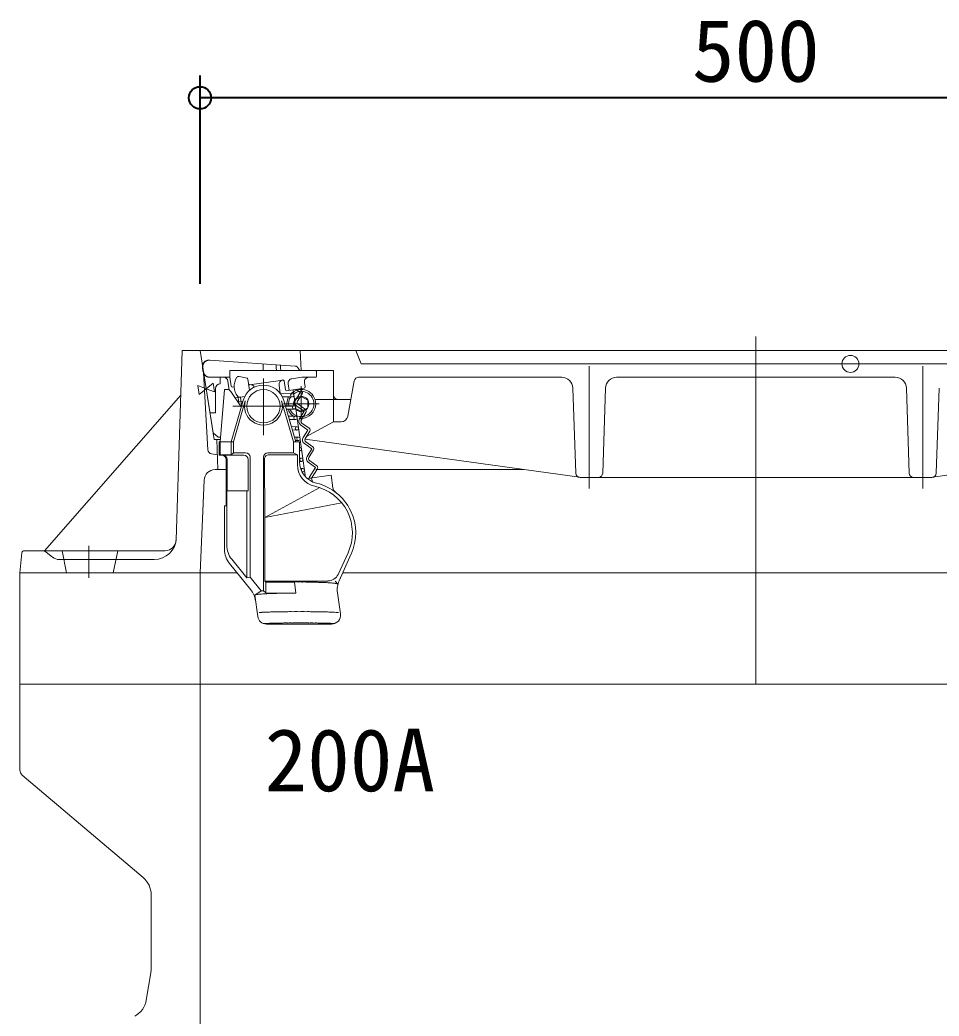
# Model space of a CAD drawing. Units: millimetres at full size, sheet at 1:20; details may follow other scales. Extents: x -4514 to 4514, y -3160 to 3160.
# Drawn here: x -3897.8 to -3484.4, y 696.8 to 1144.9 of the extents above; entities that cross this region are included whole.
import ezdxf
from ezdxf.enums import TextEntityAlignment as Align

# ---------------------------------------------------------------- set-up
doc = ezdxf.new("R2010")
doc.units = ezdxf.units.MM
doc.header["$LTSCALE"] = 20
doc.header["$PDMODE"] = 32
doc.header["$PDSIZE"] = 10
for name, color, linetype, lineweight in [('0-7_TEMP01', 3, 'Continuous', 18), ('0-9_躯体', 7, 'Continuous', 9), ('0-E_寸法', 1, 'Continuous', 40)]:
    doc.layers.add(name, color=color, linetype=linetype, lineweight=lineweight)
doc.layers.add('0-F_注釈', color=1, linetype='Continuous')
doc.styles.add('ＭＳ ゴシック', font='')
doc.styles.get('ＭＳ ゴシック').set_extended_font_data('MS Gothic')

msp = doc.modelspace()

# ---------------------------------------------------------------- linework, layer by layer
at = {"layer": '0-7_TEMP01'}
for p, q in [((-3566.75, 1002.47), (-3566.75, 846.11)), ((-3641.75, 989.11), (-3641.75, 934.11)), ((-3491.75, 989.11), (-3491.75, 934.11)), ((-3788.24, 983.6), (-3788.24, 958.11)), ((-3771.24, 980.11), (-3771.24, 964.11)), ((-3801.96, 971.11), (-3774.79, 971.11)), ((-3779.25, 972.11), (-3763.24, 972.11)), ((-3866.75, 908.31), (-3866.75, 893.93))]:
    msp.add_line(p, q, dxfattribs=at)
at = {"layer": '0-9_躯体'}
for p, q in [((-3824.75, 996.11), (-3827.47, 910.95)), ((-3824.75, 996.11), (-3308.74, 996.11)), ((-3316.75, 996.11), (-3816.75, 996.11)), ((-3810.41, 956.11), (-3816.75, 996.11)), ((-3810.88, 959.11), (-3816.75, 996.11)), ((-3771.74, 996.11), (-3771.24, 987.11)), ((-3746.74, 996.11), (-3744.25, 990.11)), ((-3773.93, 989.18), (-3812.5, 991.85)), ((-3815.43, 986.68), (-3815.68, 988.45)), ((-3815.27, 986.68), (-3815.52, 988.44)), ((-3815.16, 986.11), (-3813.24, 951.54)), ((-3764.68, 987.1), (-3803.39, 987.1)), ((-3803.39, 987.1), (-3803.39, 984.1)), ((-3788.39, 988.68), (-3788.36, 989.07)), ((-3788.39, 988.68), (-3788.39, 987.1)), ((-3788.36, 989.07), (-3788.35, 989.35)), ((-3788.32, 989.67), (-3788.32, 989.8)), ((-3782.52, 988.52), (-3782.51, 988.81)), ((-3782.52, 988.52), (-3782.38, 987.1)), ((-3782.51, 988.81), (-3782.49, 989)), ((-3782.49, 989), (-3782.48, 989.16)), ((-3782.48, 989.16), (-3782.48, 989.32)), ((-3780.6, 988.45), (-3780.43, 987.1)), ((-3771.24, 987.11), (-3756.75, 987.11)), ((-3764.38, 984.4), (-3764.38, 986.8)), ((-3756.75, 987.11), (-3756.75, 964.11)), ((-3404.25, 990.11), (-3744.25, 990.11)), ((-3803.39, 984.1), (-3812.45, 984.1)), ((-3807.74, 984.1), (-3807.74, 981.11)), ((-3804.19, 982.38), (-3803.62, 978.37)), ((-3803.39, 984.1), (-3802.83, 980.12)), ((-3799.23, 984.45), (-3795.61, 983.67)), ((-3795.22, 983.25), (-3794.53, 978.34)), ((-3794.57, 980.78), (-3779.52, 982.89)), ((-3778.95, 982.47), (-3778.39, 978.5)), ((-3775.42, 983.47), (-3770.94, 984.1)), ((-3770.94, 984.1), (-3764.68, 984.1)), ((-3769.77, 981.82), (-3769.49, 979.76)), ((-3747.41, 982.46), (-3750.3, 966.57)), ((-3654.09, 984.11), (-3745.44, 984.11)), ((-3504.09, 984.11), (-3629.41, 984.11)), ((-3809.75, 979.11), (-3809.75, 968.11)), ((-3807.74, 955.11), (-3805.75, 978.61)), ((-3807.74, 955.11), (-3805.75, 978.61)), ((-3805.75, 978.61), (-3804.52, 978.61)), ((-3805.75, 978.61), (-3804.52, 978.61)), ((-3798.22, 970.79), (-3802.86, 977.72)), ((-3802.26, 979.7), (-3801.38, 979.82)), ((-3794.57, 980.78), (-3794.37, 980.81)), ((-3781.22, 980.64), (-3780.68, 976.84)), ((-3780.6, 976.78), (-3775.36, 976.74)), ((-3769.91, 979.19), (-3777.83, 978.08)), ((-3777.11, 981.21), (-3776.7, 978.24)), ((-3774.85, 978.47), (-3769.45, 940.05)), ((-3771.69, 977.24), (-3773.79, 973.82)), ((-3773.68, 978.66), (-3771.69, 977.24)), ((-3772.25, 978.87), (-3771.12, 978.05)), ((-3649.09, 979.27), (-3647.81, 941.04)), ((-3635.68, 941.04), (-3634.41, 979.27)), ((-3497.81, 941.04), (-3499.09, 979.27)), ((-3484.41, 979.27), (-3485.68, 941.04)), ((-3886.74, 906.11), (-3825.39, 976.11)), ((-3802.74, 955.11), (-3797.38, 973.74)), ((-3801.74, 955.11), (-3796.41, 973.48)), ((-3796.68, 975.44), (-3800.95, 974.84)), ((-3799.69, 973), (-3797.48, 973.34)), ((-3799.61, 974.98), (-3799.28, 972.64)), ((-3799.28, 972.63), (-3799.38, 972.51)), ((-3798.62, 975.13), (-3798.09, 971.33)), ((-3798.22, 970.79), (-3797.38, 973.74)), ((-3774.75, 955.11), (-3780.08, 973.48)), ((-3779.73, 975.29), (-3775.16, 975.25)), ((-3773.74, 955.11), (-3779.12, 973.74)), ((-3771.24, 975.54), (-3774.24, 973.81)), ((-3774.24, 973.81), (-3774.24, 971.29)), ((-3770.84, 976.72), (-3772.94, 973.3)), ((-3771.24, 975.54), (-3768.25, 973.81)), ((-3768.25, 973.81), (-3768.25, 970.41)), ((-3765.15, 974.11), (-3749.17, 974.11)), ((-3754.74, 974.11), (-3748.93, 974.11)), ((-3812.31, 968.11), (-3809.75, 968.11)), ((-3778.41, 971.32), (-3774.59, 971.29)), ((-3777.99, 969.83), (-3774.39, 969.81)), ((-3771.24, 968.68), (-3773.26, 969.84)), ((-3773.24, 971.15), (-3769.98, 968.82)), ((-3772.66, 971.96), (-3769.4, 969.63)), ((-3769.98, 968.82), (-3772.07, 965.39)), ((-3771.24, 968.68), (-3768.25, 970.41)), ((-3769.12, 968.29), (-3771.22, 964.87)), ((-3777.05, 966.61), (-3773.94, 966.59)), ((-3776.61, 965.12), (-3773.73, 965.1)), ((-3770.94, 963.54), (-3767.69, 961.2)), ((-3756.75, 964.11), (-3769.15, 957.29)), ((-3756.75, 964.11), (-3753.25, 964.11)), ((-3808.57, 957.11), (-3810.88, 959.11)), ((-3775.7, 961.91), (-3773.28, 961.89)), ((-3775.27, 960.42), (-3773.06, 960.39)), ((-3771.53, 962.72), (-3768.27, 960.39)), ((-3768.27, 960.39), (-3770.36, 956.96)), ((-3767.41, 959.86), (-3769.51, 956.44)), ((-3810.41, 956.11), (-3807.62, 956.11)), ((-3809.24, 956.11), (-3808.74, 942.61)), ((-3808.57, 957.11), (-3807.55, 957.11)), ((-3808.11, 955.11), (-3801.74, 955.11)), ((-3808.11, 955.11), (-3808.11, 949.04)), ((-3808.11, 955.11), (-3808.11, 949.04)), ((-3807.74, 955.11), (-3807.74, 949.3)), ((-3802.74, 955.11), (-3802.74, 949.3)), ((-3801.74, 955.11), (-3801.74, 950.11)), ((-3774.75, 955.11), (-3771.99, 955.11)), ((-3774.75, 955.11), (-3774.75, 950.11)), ((-3774.34, 957.19), (-3772.61, 957.18)), ((-3773.89, 955.71), (-3772.4, 955.7)), ((-3771.99, 955.11), (-3771.99, 946.18)), ((-3769.47, 956.35), (-3646.09, 939.13)), ((-3769.23, 955.11), (-3765.97, 952.77)), ((-3801.74, 950.11), (-3802.74, 949.3)), ((-3796.24, 950.11), (-3801.74, 950.11)), ((-3774.75, 950.11), (-3786.24, 950.11)), ((-3769.81, 954.29), (-3766.55, 951.96)), ((-3766.55, 951.96), (-3768.65, 948.53)), ((-3765.7, 951.44), (-3767.79, 948.02)), ((-3811.57, 949.67), (-3808.99, 949.25)), ((-3807.74, 949.3), (-3808.11, 949.04)), ((-3806.99, 949.04), (-3808.11, 949.04)), ((-3802.74, 949.3), (-3807.74, 949.3)), ((-3797.11, 949.11), (-3806.75, 949.11)), ((-3804.99, 947.04), (-3804.99, 926.31)), ((-3804.57, 947.11), (-3804.57, 933.11)), ((-3795.11, 947.11), (-3795.11, 933.11)), ((-3794.25, 948.11), (-3794.25, 894.28)), ((-3788.24, 948.11), (-3788.24, 888.11)), ((-3787.75, 947.28), (-3787.62, 921.11)), ((-3772.99, 949.3), (-3785.74, 949.3)), ((-3771.99, 947.78), (-3771.29, 947.77)), ((-3771.99, 946.29), (-3771.08, 946.29)), ((-3768.1, 945.87), (-3764.84, 943.53)), ((-3767.52, 946.68), (-3764.26, 944.35)), ((-3809.95, 942.61), (-3804.98, 942.61)), ((-3771.49, 943.08), (-3770.63, 943.07)), ((-3770.86, 941.59), (-3770.42, 941.58)), ((-3764.84, 943.53), (-3767.62, 938.98)), ((-3763.99, 943.01), (-3766.56, 938.8)), ((-3764.75, 942.61), (-3671.03, 942.61)), ((-3473.28, 941.1), (-3487.41, 939.13)), ((-3816.75, 896.11), (-3814.95, 937.83)), ((-3757.84, 940.03), (-3768.43, 938.54)), ((-3768.42, 938.53), (-3766.56, 938.8)), ((-3767.62, 938.98), (-3767.55, 938.67)), ((-3766.56, 938.8), (-3766.22, 937.13)), ((-3757.84, 940.03), (-3757.05, 934.45)), ((-3487.68, 939.11), (-3645.81, 939.11)), ((-3804.99, 933.11), (-3795.11, 933.11)), ((-3804.74, 933.11), (-3804.74, 908.57)), ((-3795.74, 933.11), (-3795.74, 893.92)), ((-3762.83, 934.47), (-3787.62, 921.11)), ((-3753.05, 927.65), (-3787.62, 921.11)), ((-3805.75, 926.31), (-3804.99, 926.31)), ((-3805.75, 926.31), (-3805.75, 906.63)), ((-3787.62, 921.11), (-3787.62, 892.48)), ((-3896.84, 905.21), (-3897.75, 896.11)), ((-3895.84, 906.11), (-3832.46, 906.11)), ((-3885.93, 905.45), (-3883.12, 903.2)), ((-3878.75, 906.11), (-3876.74, 896.11)), ((-3853.75, 906.11), (-3855.75, 896.11)), ((-3754.68, 895.4), (-3750.2, 905.15)), ((-3879.99, 902.11), (-3837.43, 902.11)), ((-3795.74, 893.92), (-3802.51, 902.28)), ((-3754.18, 892.63), (-3748.76, 904.7)), ((-3748.84, 904.52), (-3748.8, 904.61)), ((-3793.95, 888.54), (-3803.51, 900.33)), ((-3897.75, 896.11), (-3800.19, 896.11)), ((-3897.75, 846.11), (-3897.75, 896.11)), ((-3816.75, 846.11), (-3816.75, 896.11)), ((-3794.25, 894.28), (-3795.74, 893.92)), ((-3789.24, 888.11), (-3794.25, 894.28)), ((-3787.17, 892.03), (-3787.62, 892.48)), ((-3759.22, 892.48), (-3787.62, 892.48)), ((-3787.17, 892.03), (-3787.17, 887.13)), ((-3774.32, 892.03), (-3787.17, 892.03)), ((-3774.32, 892.03), (-3773.62, 887.04)), ((-3756.01, 892.48), (-3754.86, 891.11)), ((-3752.51, 896.11), (-3316.75, 896.11)), ((-3792.18, 886.12), (-3790.83, 876.55)), ((-3773.62, 887.04), (-3787.07, 887.04)), ((-3754.96, 887.14), (-3753.62, 877.67)), ((-3786.87, 873.11), (-3757.58, 873.11)), ((-3897.75, 846.11), (-3566.75, 846.11)), ((-3897.75, 846.11), (-3897.75, 807.52)), ((-3816.75, 846.11), (-3816.75, 646.11)), ((-3275.74, 846.11), (-3566.75, 846.11)), ((-3896.67, 805.21), (-3842.35, 759.11)), ((-3838.74, 751.43), (-3838.74, 717.94)), ((-3838.88, 716.29), (-3840.94, 703.97))]:
    msp.add_line(p, q, dxfattribs=at)
for points in [[(-3815.52, 988.44), (-3815.54, 988.6), (-3815.55, 988.76), (-3815.55, 988.92), (-3815.54, 989.09), (-3815.53, 989.24), (-3815.5, 989.4), (-3815.46, 989.56), (-3815.42, 989.72), (-3815.37, 989.87), (-3815.31, 990.02), (-3815.24, 990.17), (-3815.17, 990.31), (-3815.09, 990.45), (-3815, 990.59), (-3814.9, 990.72), (-3814.8, 990.84), (-3814.69, 990.96), (-3814.57, 991.07), (-3814.45, 991.17), (-3814.32, 991.28), (-3814.19, 991.37), (-3814.05, 991.45), (-3813.91, 991.53), (-3813.76, 991.6), (-3813.61, 991.66), (-3813.46, 991.71), (-3813.3, 991.75), (-3813.14, 991.79), (-3812.98, 991.82), (-3812.83, 991.84), (-3812.66, 991.85), (-3812.51, 991.85), (-3812.34, 991.85)], [(-3812.31, 984.1), (-3812.47, 984.1), (-3812.62, 984.12), (-3812.78, 984.13), (-3812.93, 984.17), (-3813.09, 984.21), (-3813.24, 984.25), (-3813.39, 984.3), (-3813.54, 984.37), (-3813.68, 984.43), (-3813.82, 984.51), (-3813.95, 984.6), (-3814.09, 984.69), (-3814.21, 984.79), (-3814.33, 984.89), (-3814.45, 985), (-3814.56, 985.12), (-3814.65, 985.24), (-3814.75, 985.37), (-3814.84, 985.5), (-3814.92, 985.63), (-3814.99, 985.77), (-3815.06, 985.92), (-3815.12, 986.06), (-3815.17, 986.21), (-3815.22, 986.37), (-3815.25, 986.53), (-3815.27, 986.68)], [(-3788.35, 989.35), (-3788.33, 989.59), (-3788.32, 989.67)], [(-3788.32, 989.8), (-3788.32, 989.93), (-3788.32, 989.97), (-3788.31, 990.02), (-3788.31, 990.07), (-3788.31, 990.1), (-3788.31, 990.12), (-3788.31, 990.15), (-3788.31, 990.17), (-3788.32, 990.17)], [(-3782.48, 989.32), (-3782.47, 989.45), (-3782.47, 989.51), (-3782.47, 989.56), (-3782.47, 989.61), (-3782.47, 989.65), (-3782.47, 989.69), (-3782.47, 989.72), (-3782.47, 989.74), (-3782.47, 989.76), (-3782.47, 989.77)], [(-3780.6, 988.45), (-3780.6, 988.55), (-3780.6, 988.64), (-3780.6, 988.73), (-3780.6, 988.82), (-3780.6, 988.9), (-3780.61, 988.98), (-3780.61, 989.07), (-3780.62, 989.14), (-3780.62, 989.21), (-3780.62, 989.27), (-3780.64, 989.34), (-3780.64, 989.4), (-3780.66, 989.45), (-3780.66, 989.5), (-3780.68, 989.54), (-3780.69, 989.57), (-3780.7, 989.6), (-3780.72, 989.62), (-3780.73, 989.64), (-3780.75, 989.65), (-3780.77, 989.65)], [(-3774.75, 950.11), (-3772.99, 949.3), (-3772.99, 944.88)], [(-3789.24, 888.11), (-3792.17, 886.11), (-3792.18, 886.11)], [(-3789.24, 888.11), (-3788.24, 888.11), (-3787.17, 887.13)]]:
    msp.add_lwpolyline(points, dxfattribs=at)
for points in [[(-3814.01, 978.93), (-3810.28, 977.5), (-3810.9, 981.45)], [(-3814.04, 978.92), (-3817.78, 980.36), (-3817.15, 976.41)]]:
    msp.add_lwpolyline(points, close=True, dxfattribs=at)
for centre, radius in [((-3524.29, 990.11), 3.81), ((-3788.24, 971.11), 7.5), ((-3775.25, 976), 0.75), ((-3774.49, 970.55), 0.75), ((-3773.83, 965.85), 0.75), ((-3773.17, 961.14), 0.75), ((-3772.51, 956.43), 0.75), ((-3771.18, 947.03), 0.75)]:
    msp.add_circle(centre, radius, dxfattribs=at)
for centre, radius, start, end in [((-3812.7, 988.87), 3, 86.027, 187.97), ((-3812.45, 987.1), 3, 187.97, 270), ((-3774.03, 987.68), 1.5, 17.799, 86.027), ((-3771.18, 988.6), 1.5, 197.799, 270), ((-3764.68, 986.8), 0.3, 0, 90), ((-3806.16, 982.1), 2, 8, 90), ((-3793.89, 980.1), 7.5, 148.67, 217.811), ((-3799.44, 983.48), 1, 77.776, 148.67), ((-3795.72, 983.19), 0.5, 8, 77.776), ((-3779.24, 980.92), 2, 97.953, 188), ((-3779.45, 982.4), 0.5, 8, 98), ((-3775.14, 981.49), 2, 98, 188), ((-3767.8, 982.1), 2, 90, 188), ((-3764.68, 984.4), 0.3, 270, 0), ((-3745.44, 982.11), 2, 90, 169.695), ((-3654.09, 979.11), 5, 1.909, 90), ((-3629.41, 979.11), 5, 90, 178.091), ((-3504.09, 979.11), 5, 1.909, 90), ((-3807.74, 979.11), 2, 90, 180), ((-3804.52, 976.61), 2, 33.755, 90), ((-3804.52, 976.61), 2, 33.755, 90), ((-3802.33, 980.19), 0.5, 188, 278), ((-3788.24, 971.11), 9.5, 16.083, 163.917), ((-3788.24, 971.11), 9.5, 16.083, 163.917), ((-3794.53, 980.48), 0.3, 98, 188), ((-3794.09, 978.82), 2, 27.333, 98), ((-3777.9, 978.58), 0.5, 188, 278), ((-3771.24, 972.11), 6.5, 0, 134.446), ((-3771.24, 972.11), 5.7, 0, 125.623), ((-3771.69, 977.24), 1, 328.57, 54.43), ((-3769.98, 979.69), 0.5, 278, 8), ((-3799.02, 976.12), 1, 217.811, 278), ((-3788.24, 971.11), 8.5, 163.8, 16.2), ((-3771.24, 972.11), 6.5, 150.768, 187.002), ((-3771.24, 972.11), 5.7, 146.362, 188.066), ((-3771.24, 972.11), 3.44, 0, 193.678), ((-3772.08, 972.78), 2, 148.57, 234.43), ((-3772.08, 972.78), 1, 148.57, 234.43), ((-3754.74, 976.11), 2, 180, 270), ((-3771.24, 972.11), 6.5, 200.437, 237.754), ((-3771.24, 972.11), 5.7, 203.548, 0), ((-3771.24, 972.11), 3.44, 221.95, 0), ((-3771.24, 972.11), 6.5, 270, 0), ((-3769.98, 968.82), 1, 328.57, 54.43), ((-3770.37, 964.35), 2, 148.57, 234.43), ((-3771.24, 972.11), 6.5, 262.384, 270), ((-3770.37, 964.35), 1, 148.57, 234.43), ((-3753.25, 967.11), 3, 270, 349.695), ((-3768.27, 960.39), 1, 328.57, 54.43), ((-3768.65, 955.92), 2, 148.57, 234.43), ((-3768.65, 955.92), 1, 148.57, 234.43), ((-3811.23, 951.65), 2, 183.194, 260.538), ((-3796.24, 948.11), 2, 0, 90), ((-3786.24, 948.11), 2, 90, 180), ((-3771.84, 951.74), 0.75, 0, 101.287), ((-3771.84, 951.74), 0.75, 259.249, 0), ((-3766.55, 951.96), 1, 328.57, 54.43), ((-3806.99, 947.04), 2, 0, 90), ((-3806.57, 947.11), 2, 0, 90), ((-3797.11, 947.11), 2, 0, 90), ((-3785.74, 947.3), 2, 90, 180.273), ((-3761.99, 946.18), 10, 180, 256.403), ((-3766.94, 947.5), 2, 148.57, 234.43), ((-3766.94, 947.5), 1, 148.57, 234.43), ((-3809.95, 937.61), 5, 90, 177.537), ((-3762.99, 944.88), 10, 180, 257.611), ((-3770.53, 942.32), 0.75, 0, 168.093), ((-3770.53, 942.32), 0.75, 239.403, 0), ((-3764.84, 943.53), 1, 328.57, 54.43), ((-3645.81, 941.11), 2, 181.909, 270), ((-3637.68, 941.11), 2, 270, 358.091), ((-3495.81, 941.11), 2, 181.909, 270), ((-3487.68, 941.11), 2, 270, 358.091), ((-3769.75, 914.11), 23, 335.368, 76.403), ((-3769.75, 914.11), 23, 335.368, 76.403), ((-3769.75, 914.11), 21.5, 335.368, 77.611), ((-3754.09, 934.86), 3, 188, 232.964), ((-3837.43, 912.11), 10, 270, 358.172), ((-3832.46, 911.11), 5, 270, 358.172), ((-3895.84, 905.11), 1, 90, 174.289), ((-3887.8, 903.11), 3, 51.34, 90), ((-3795.74, 906.63), 10, 180, 219.017), ((-3794.75, 908.57), 10, 180, 219.017), ((-3879.99, 907.11), 5, 231.34, 270), ((-3769.75, 914.11), 23, 335.478, 335.835), ((-3773.41, 872.74), 19.32, 87.0399, 92.6893), ((-3771.61, 872.9), 19.14, 86.7672, 92.4166), ((-3769.83, 873.25), 18.79, 86.4873, 92.1367), ((-3768.1, 873.76), 18.24, 86.1925, 91.8418), ((-3766.41, 874.45), 17.52, 85.8774, 91.5268), ((-3764.81, 875.29), 16.64, 85.5313, 91.1806), ((-3763.3, 876.29), 15.59, 85.1418, 90.7912), ((-3761.89, 877.43), 14.38, 84.6919, 90.3413), ((-3760.61, 878.71), 13.05, 84.1547, 89.804), ((-3759.45, 880.11), 11.59, 83.4875, 89.1369), ((-3759.22, 897.49), 5, 270, 335.368), ((-3745.05, 888.54), 10, 155.835, 188), ((-3801.72, 882.24), 10, 8, 39.017), ((-3758.44, 881.62), 10.01, 82.6183, 88.2676), ((-3757.59, 883.21), 8.34, 81.4081, 87.0575), ((-3756.89, 884.88), 6.6, 79.5786, 85.2279), ((-3756.36, 886.61), 4.8, 76.3917, 82.0411), ((-3756, 888.39), 3, 69.3541, 75.0034), ((-3755.82, 890.19), 1.32, 43.0396, 48.6889), ((-3755.8, 891.96), 1.28, 315.5435, 315.7157), ((-3755.81, 891.9), 1.25, 317.8248, 317.9969), ((-3755.79, 891.74), 1.14, 323.8496, 324.0217), ((-3755.8, 891.68), 1.11, 326.6525, 326.8246), ((-3755.8, 891.63), 1.08, 328.8597, 329.0318), ((-3755.79, 891.85), 1.21, 319.2614, 319.4335), ((-3755.8, 891.78), 1.18, 322.1671, 322.3392), ((-3755.79, 891.25), 0.94, 350.7516, 350.9237), ((-3755.79, 891.13), 0.93, 358.0663, 358.2385), ((-3755.79, 891.41), 0.98, 340.9263, 341.0984), ((-3755.79, 891.36), 0.965, 343.7247, 343.8968), ((-3755.78, 891.57), 1.04, 331.8738, 332.0459), ((-3755.79, 891.52), 1.02, 334.5942, 334.7664), ((-3755.78, 891.45), 0.99, 338.0052, 338.1773), ((-3755.77, 891.18), 0.92, 354.9442, 355.1163), ((-3755.77, 891.29), 0.94, 347.6492, 347.8213), ((-3790.31, 886.25), 1.88, 183.9394, 184.0056), ((-3790.31, 886.32), 1.88, 186.3071, 186.3733), ((-3791.2, 885.25), 1.3, 132.5353, 138.1352), ((-3791.24, 885.43), 1.17, 142.138, 142.3684), ((-3791.24, 885.51), 1.12, 145.4548, 145.6852), ((-3791.24, 885.58), 1.08, 148.3806, 148.6109), ((-3790.33, 886.06), 1.84, 177.5474, 177.6136), ((-3790.33, 886.06), 1.84, 177.5474, 177.6136), ((-3790.36, 886.11), 1.81, 179.1484, 179.2147), ((-3790.33, 886.11), 1.84, 179.16, 179.2262), ((-3790.33, 885.27), 2.04, 154.8176, 154.8838), ((-3791.25, 885.65), 1.04, 152.0304, 152.2607), ((-3791.24, 885.72), 1.01, 155.5803, 155.8106), ((-3791.24, 885.8), 0.985, 159.9388, 160.1692), ((-3790.33, 886.15), 1.84, 180.7738, 180.84), ((-3790.33, 886.18), 1.84, 181.5804, 181.6467), ((-3790.33, 886.23), 1.84, 183.1914, 183.2576), ((-3790.33, 886.23), 1.84, 183.1914, 183.2576), ((-3791.24, 885.93), 0.945, 168.0428, 168.2731), ((-3790.33, 886.2), 1.84, 182.3864, 182.4526), ((-3790.33, 886.27), 1.85, 184.7973, 184.8635), ((-3790.33, 886.3), 1.85, 185.5976, 185.6638), ((-3790.33, 886.32), 1.85, 186.3956, 186.4619), ((-3790.33, 886.37), 1.86, 187.984, 188.0502), ((-3791.23, 885.37), 1.22, 139.6278, 139.8581), ((-3791.24, 885.87), 0.96, 164.1227, 164.353), ((-3791.24, 886.01), 0.93, 172.9874, 173.2177), ((-3791.24, 886.08), 0.925, 177.5758, 177.8061), ((-3791.22, 885.15), 1.38, 132.2423, 132.4726), ((-3791.23, 885.22), 1.31, 134.1946, 134.4249), ((-3791.22, 885.29), 1.26, 136.794, 137.0243), ((-3791.22, 885.01), 1.49, 128.1393, 128.3696), ((-3791.21, 885.08), 1.43, 130.2266, 130.4569), ((-3791.03, 883.53), 2.88, 105.7104, 111.3103), ((-3790.7, 881.83), 4.61, 98.4134, 104.0133), ((-3790.2, 880.17), 6.33, 95.0974, 100.6972), ((-3789.54, 878.56), 8, 93.1853, 98.7852), ((-3788.73, 877.03), 9.6, 91.9288, 97.5287), ((-3787.77, 875.59), 11.11, 91.0221, 96.622), ((-3786.68, 874.24), 12.52, 90.3284, 95.9283), ((-3785.46, 873.02), 13.81, 89.768, 95.3679), ((-3784.12, 871.91), 14.97, 89.302, 94.9019), ((-3782.69, 870.94), 15.98, 88.8984, 94.4983), ((-3781.16, 870.12), 16.86, 88.5386, 94.1385), ((-3779.56, 869.45), 17.56, 88.2132, 93.8131), ((-3777.9, 868.93), 18.09, 87.9088, 93.5087), ((-3776.21, 868.58), 18.46, 87.6193, 93.2192), ((-3774.48, 868.4), 18.66, 87.3387, 92.9386), ((-3789.13, 871.26), 7.13, 89.1499, 98.2675), ((-3787.83, 868.69), 9.78, 87.9353, 97.0529), ((-3786.13, 866.37), 12.17, 87.2218, 96.3394), ((-3784.09, 864.33), 14.27, 86.7332, 95.8508), ((-3781.75, 862.65), 15.99, 86.3614, 95.479), ((-3779.17, 861.37), 17.32, 86.0555, 95.1731), ((-3776.42, 860.5), 18.21, 85.7868, 94.9044), ((-3773.57, 860.08), 18.64, 85.5369, 94.6545), ((-3770.69, 860.12), 18.6, 85.2918, 94.4094), ((-3767.85, 860.62), 18.09, 85.0401, 94.1577), ((-3765.12, 861.56), 17.12, 84.7662, 93.8838), ((-3762.59, 862.91), 15.72, 84.4516, 93.5692), ((-3760.29, 864.65), 13.93, 84.0639, 93.1815), ((-3758.31, 866.74), 11.78, 83.5475, 92.6651), ((-3756.67, 869.12), 9.34, 82.7771, 91.8947), ((-3755.43, 871.72), 6.66, 81.4127, 90.5303), ((-3786.87, 877.11), 4, 188, 270), ((-3757.58, 877.11), 4, 270, 8), ((-3787.16, 863.67), 9.72, 88.8042, 96.221), ((-3785.82, 861.75), 11.7, 88.1955, 95.6123), ((-3784.23, 860.02), 13.48, 87.7576, 95.1743), ((-3782.44, 858.51), 15.04, 87.4176, 94.8343), ((-3780.46, 857.24), 16.34, 87.1357, 94.5525), ((-3778.34, 856.24), 17.38, 86.8928, 94.3096), ((-3776.11, 855.51), 18.11, 86.6731, 94.0898), ((-3773.8, 855.09), 18.55, 86.4671, 93.8839), ((-3771.46, 854.96), 18.68, 86.2682, 93.6849), ((-3769.11, 855.15), 18.5, 86.0682, 93.4849), ((-3766.81, 855.62), 18, 85.8606, 93.2773), ((-3764.6, 856.39), 17.21, 85.6376, 93.0543), ((-3762.5, 857.45), 16.12, 85.3885, 92.8053), ((-3760.55, 858.76), 14.78, 85.099, 92.5157), ((-3758.8, 860.31), 13.18, 84.7445, 92.1612), ((-3757.26, 862.08), 11.36, 84.2814, 91.6982), ((-3894.75, 807.52), 3, 180, 230.195), ((-3848.74, 751.43), 10, 0, 50.194), ((-3848.74, 717.94), 10, 350.538, 0), ((-3850.8, 705.62), 10, 298.072, 350.538)]:
    msp.add_arc(centre, radius, start, end, dxfattribs=at)
at = {"layer": '0-E_寸法'}
for p, q in [((-3816.75, 1026.11), (-3816.75, 1119.82)), ((-3316.75, 1109.82), (-3816.75, 1109.82))]:
    msp.add_line(p, q, dxfattribs=at)
msp.add_point((-3816.75, 1109.82), dxfattribs=at)

# ---------------------------------------------------------------- texts
at = {"layer": '0-E_寸法', "style": 'ＭＳ ゴシック'}
msp.add_text('500', height=28.15, dxfattribs=at).set_placement((-3595.55, 1108.6), align=Align.BOTTOM_LEFT)
at = {"layer": '0-F_注釈', "style": 'ＭＳ ゴシック'}
msp.add_text('200A', height=28.15, dxfattribs=at).set_placement((-3787.69, 789.48), align=Align.BOTTOM_LEFT)

doc.saveas('drawing.dxf')
